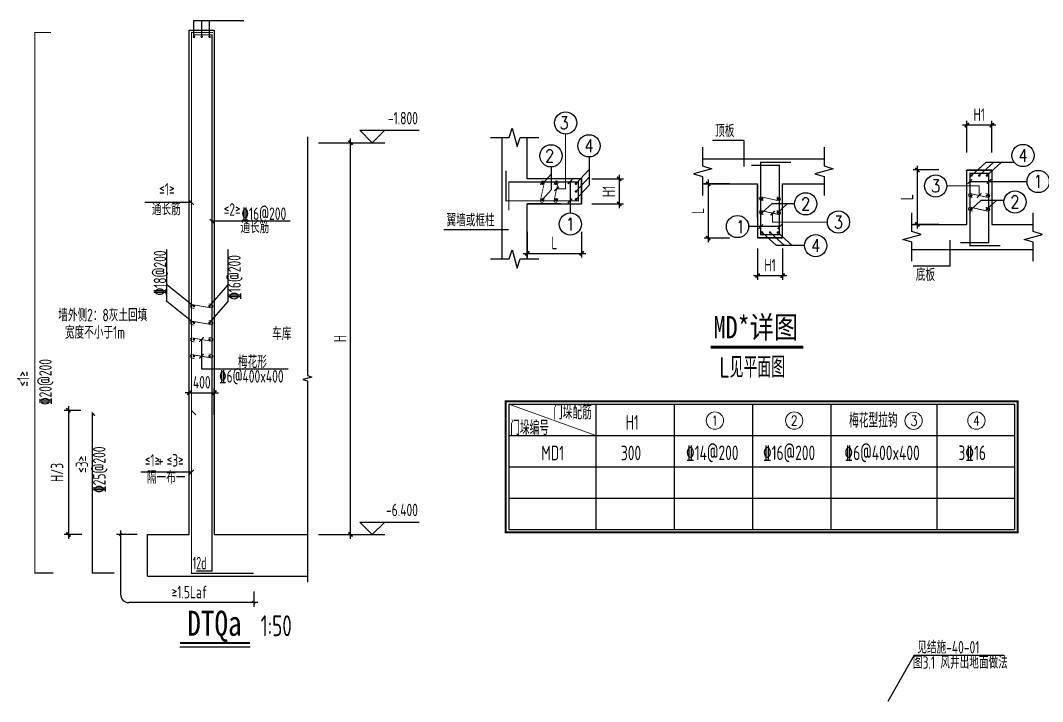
# Model space of a CAD drawing. Extents: x 37906 to 290206, y -18154 to 41246.
# Drawn here: x 95417 to 107683, y -8431 to -260 of the extents above; entities that cross this region are included whole.
import ezdxf
from ezdxf.enums import TextEntityAlignment as Align

# ---------------------------------------------------------------- set-up
doc = ezdxf.new("R2010")
doc.units = 0
doc.header["$LTSCALE"] = 1000
doc.header["$MEASUREMENT"] = 0
doc.linetypes.add('DASH', pattern=[0.35, 0.25, -0.1])
for name, color, linetype, lineweight in [('3E柱编号', 7, 'Continuous', 13), ('G_DIM_IN（内尺寸）', 3, 'Continuous', 13), ('QZTEXT', 2, 'Continuous', 13), ('REINL', 1, 'Continuous', 0), ('表格边线', 105, 'Continuous', 18)]:
    doc.layers.add(name, color=color, linetype=linetype, lineweight=lineweight)
for name, color, linetype in [('AXIS_TEXT', 7, 'Continuous'), ('COLU_DE_NUM', 7, 'Continuous'), ('DETL', 7, 'Continuous'), ('DIM', 3, 'Continuous'), ('DIM_SYMB', 3, 'Continuous'), ('hz', 7, 'Continuous'), ('PUB_DIM', 3, 'Continuous'), ('PUB_TEXT', 7, 'Continuous'), ('REIN', 1, 'Continuous'), ('TAB', 83, 'Continuous'), ('TEXT', 7, 'Continuous'), ('THIN', 7, 'Continuous'), ('WALL', 9, 'Continuous')]:
    doc.layers.add(name, color=color, linetype=linetype)
doc.styles.add('_TCH_AXIS', font='COMPLEX', dxfattribs={"bigfont": 'GBCBIG'})
doc.styles.add('TSSD_Dimension', font='tssdeng.shx', dxfattribs={"width": 0.7, "bigfont": 'hztxt.shx'})
doc.styles.add('TSSD_Label', font='tssdeng2.shx', dxfattribs={"width": 0.7, "bigfont": 'tssdchn.shx'})
doc.styles.add('TSSD_Rein', font='tssdeng2.shx', dxfattribs={"width": 0.7, "bigfont": 'tssdchn.shx'})
doc.styles.add('TYDG_01', font='', dxfattribs={"width": 0.8})
doc.styles.get('TYDG_01').set_extended_font_data('SimSun')
doc.dimstyles.new('TSSD_50_50', dxfattribs={"dimtxt": 150, "dimasz": 50, "dimexe": 50, "dimexo": 125, "dimgap": 50, "dimtad": 1, "dimdec": 0, "dimzin": 0, "dimdsep": 46, "dimtxsty": 'TSSD_Dimension', "dimblk": 'ARCHTICK', "dimblk1": 'ARCHTICK', "dimblk2": 'ARCHTICK', "dimcen": 0, "dimdle": 50, "dimclrt": 7, "dimadec": 0, "dimazin": 0, "dimtfac": 1, "dimtdec": 0, "dimtix": 1, "dimtmove": 2, "dimatfit": 3, "dimfxl": 1, "dimtolj": 1, "dimtzin": 0, "dimarcsym": 0})

# ---------------------------------------------------------------- blocks, each defined once
blk = doc.blocks.new('_ArchTick')
at = {"color": 0, "linetype": 'ByBlock', "const_width": 0.4}
blk.add_lwpolyline([(-0.5, -0.5), (0.5, 0.5)], dxfattribs=at)
blk = doc.blocks.new('*D1327')
at = {"layer": 'Defpoints', "color": 0}
for p in [(97743, -4726), (97443, -5116), (97743, -5116)]:
    blk.add_point(p, dxfattribs=at)
at = {"layer": 'PUB_DIM', "color": 0, "lineweight": -2}
for p, q in [((97443, -4726), (97393, -4726)), ((97443, -4991), (97443, -4676)), ((97443, -4726), (97743, -4726)), ((97743, -4991), (97743, -4676)), ((97743, -4726), (97793, -4726))]:
    blk.add_line(p, q, dxfattribs=at)
at = {"layer": 'PUB_DIM', "color": 0, "lineweight": -2, "xscale": 50, "yscale": 50, "zscale": 50}
blk.add_blockref('_ArchTick', (97443, -4726), dxfattribs=at)
at = {"layer": 'PUB_DIM', "color": 0, "lineweight": -2, "xscale": 50, "yscale": 50, "zscale": 50, "rotation": 180}
blk.add_blockref('_ArchTick', (97743, -4726), dxfattribs=at)
at = {"layer": 'PUB_DIM', "color": 7, "insert": (97593, -4601), "char_height": 150, "attachment_point": 5, "style": 'TSSD_Dimension'}
blk.add_mtext('\\A1;400', dxfattribs=at)
blk = doc.blocks.new('*D1328')
at = {"layer": 'Defpoints', "color": 0}
for p in [(98869, -1727), (99379, -1727), (98869, -6427)]:
    blk.add_point(p, dxfattribs=at)
at = {"layer": 'PUB_DIM', "color": 0, "lineweight": -2}
for p, q in [((99379, -6477), (99379, -1677)), ((98994, -1727), (99429, -1727)), ((98994, -6427), (99429, -6427))]:
    blk.add_line(p, q, dxfattribs=at)
at = {"layer": 'PUB_DIM', "color": 0, "lineweight": -2, "xscale": 50, "yscale": 50, "zscale": 50}
for p, rotation in [((99379, -1727), 90), ((99379, -6427), 270)]:
    blk.add_blockref('_ArchTick', p, dxfattribs=dict(at, rotation=rotation))
at = {"layer": 'PUB_DIM', "color": 7, "insert": (99254, -4077), "char_height": 150, "attachment_point": 5, "rotation": 90, "style": 'TSSD_Dimension'}
blk.add_mtext('\\A1;H', dxfattribs=at)
blk = doc.blocks.new('*D1329')
at = {"layer": 'Defpoints', "color": 0}
for p in [(96268, -4939), (95992, -6427), (96279, -6427)]:
    blk.add_point(p, dxfattribs=at)
at = {"layer": 'DIM', "color": 0, "lineweight": -2}
for p, q in [((95992, -4889), (95992, -6477)), ((96143, -4939), (95942, -4939)), ((96154, -6427), (95942, -6427))]:
    blk.add_line(p, q, dxfattribs=at)
at = {"layer": 'DIM', "color": 0, "lineweight": -2, "xscale": 50, "yscale": 50, "zscale": 50}
for p, rotation in [((95992, -4939), 90), ((95992, -6427), 270)]:
    blk.add_blockref('_ArchTick', p, dxfattribs=dict(at, rotation=rotation))
at = {"layer": 'DIM', "color": 7, "insert": (95856, -5683), "char_height": 150, "attachment_point": 5, "rotation": 90, "style": 'TSSD_Dimension'}
blk.add_mtext('\\A1;H/3', dxfattribs=at)
blk = doc.blocks.new('*D1340')
at = {"layer": 'Defpoints', "color": 0}
for p in [(106182, -2054), (106564, -2054), (106564, -2706)]:
    blk.add_point(p, dxfattribs=at)
at = {"layer": 'DIM', "color": 0, "lineweight": -2}
for p, q in [((106439, -2054), (106132, -2054)), ((106182, -2756), (106182, -2004)), ((106439, -2706), (106132, -2706))]:
    blk.add_line(p, q, dxfattribs=at)
at = {"layer": 'DIM', "color": 0, "lineweight": -2, "xscale": 50, "yscale": 50, "zscale": 50}
for p, rotation in [((106182, -2054), 90), ((106182, -2706), 270)]:
    blk.add_blockref('_ArchTick', p, dxfattribs=dict(at, rotation=rotation))
at = {"layer": 'DIM', "color": 7, "insert": (106057, -2380), "char_height": 150, "attachment_point": 5, "rotation": 90, "style": 'TSSD_Dimension'}
blk.add_mtext('\\A1;L', dxfattribs=at)
blk = doc.blocks.new('*D1341')
at = {"layer": 'Defpoints', "color": 0}
for p in [(106774, -1515), (106774, -1969), (107074, -1969)]:
    blk.add_point(p, dxfattribs=at)
at = {"layer": 'DIM', "color": 0, "lineweight": -2}
for p, q in [((106774, -1844), (106774, -1465)), ((107074, -1844), (107074, -1465)), ((107124, -1515), (106724, -1515))]:
    blk.add_line(p, q, dxfattribs=at)
at = {"layer": 'DIM', "color": 0, "lineweight": -2, "xscale": 50, "yscale": 50, "zscale": 50, "rotation": 180}
blk.add_blockref('_ArchTick', (106774, -1515), dxfattribs=at)
at = {"layer": 'DIM', "color": 0, "lineweight": -2, "xscale": 50, "yscale": 50, "zscale": 50}
blk.add_blockref('_ArchTick', (107074, -1515), dxfattribs=at)
at = {"layer": 'DIM', "color": 7, "insert": (106924, -1390), "char_height": 150, "attachment_point": 5, "style": 'TSSD_Dimension'}
blk.add_mtext('\\A1;H1', dxfattribs=at)
blk = doc.blocks.new('*D1342')
at = {"layer": 'Defpoints', "color": 0, "linetype": 'Continuous'}
for p in [(101499, -2671), (102151, -2671), (102151, -3054)]:
    blk.add_point(p, dxfattribs=at)
at = {"layer": 'PUB_DIM', "color": 0, "linetype": 'Continuous', "lineweight": -2}
for p, q in [((101499, -2796), (101499, -3104)), ((102151, -2796), (102151, -3104)), ((101449, -3054), (102201, -3054))]:
    blk.add_line(p, q, dxfattribs=at)
at = {"layer": 'PUB_DIM', "color": 0, "linetype": 'Continuous', "lineweight": -2, "xscale": 50, "yscale": 50, "zscale": 50, "rotation": 180}
blk.add_blockref('_ArchTick', (101499, -3054), dxfattribs=at)
at = {"layer": 'PUB_DIM', "color": 0, "linetype": 'Continuous', "lineweight": -2, "xscale": 50, "yscale": 50, "zscale": 50}
blk.add_blockref('_ArchTick', (102151, -3054), dxfattribs=at)
at = {"layer": 'PUB_DIM', "color": 7, "linetype": 'Continuous', "insert": (101825, -2929), "char_height": 150, "attachment_point": 5, "style": 'TSSD_Dimension'}
blk.add_mtext('\\A1;L', dxfattribs=at)
blk = doc.blocks.new('*D1343')
at = {"layer": 'Defpoints', "color": 0}
for p in [(102149, -2161), (102149, -2461), (102603, -2461)]:
    blk.add_point(p, dxfattribs=at)
at = {"layer": 'DIM', "color": 0, "lineweight": -2}
for p, q in [((102274, -2161), (102653, -2161)), ((102603, -2111), (102603, -2511)), ((102274, -2461), (102653, -2461))]:
    blk.add_line(p, q, dxfattribs=at)
at = {"layer": 'DIM', "color": 0, "lineweight": -2, "xscale": 50, "yscale": 50, "zscale": 50}
for p, rotation in [((102603, -2161), 90), ((102603, -2461), 270)]:
    blk.add_blockref('_ArchTick', p, dxfattribs=dict(at, rotation=rotation))
at = {"layer": 'DIM', "color": 7, "insert": (102478, -2311), "char_height": 150, "attachment_point": 5, "rotation": 90, "style": 'TSSD_Dimension'}
blk.add_mtext('\\A1;H1', dxfattribs=at)
blk = doc.blocks.new('*D1344')
at = {"layer": 'Defpoints', "color": 0, "linetype": 'Continuous'}
for p in [(104053, -2219), (103671, -2871), (104053, -2871)]:
    blk.add_point(p, dxfattribs=at)
at = {"layer": 'PUB_DIM', "color": 0, "linetype": 'Continuous', "lineweight": -2}
for p, q in [((103671, -2169), (103671, -2921)), ((103928, -2219), (103621, -2219)), ((103928, -2871), (103621, -2871))]:
    blk.add_line(p, q, dxfattribs=at)
at = {"layer": 'PUB_DIM', "color": 0, "linetype": 'Continuous', "lineweight": -2, "xscale": 50, "yscale": 50, "zscale": 50}
for p, rotation in [((103671, -2219), 90), ((103671, -2871), 270)]:
    blk.add_blockref('_ArchTick', p, dxfattribs=dict(at, rotation=rotation))
at = {"layer": 'PUB_DIM', "color": 7, "linetype": 'Continuous', "insert": (103546, -2545), "char_height": 150, "attachment_point": 5, "rotation": 90, "style": 'TSSD_Dimension'}
blk.add_mtext('\\A1;L', dxfattribs=at)
blk = doc.blocks.new('*D1345')
at = {"layer": 'Defpoints', "color": 0}
for p in [(104263, -2869), (104563, -2869), (104263, -3322)]:
    blk.add_point(p, dxfattribs=at)
at = {"layer": 'DIM', "color": 0, "lineweight": -2}
for p, q in [((104263, -2994), (104263, -3372)), ((104563, -2994), (104563, -3372)), ((104613, -3322), (104213, -3322))]:
    blk.add_line(p, q, dxfattribs=at)
at = {"layer": 'DIM', "color": 0, "lineweight": -2, "xscale": 50, "yscale": 50, "zscale": 50, "rotation": 180}
blk.add_blockref('_ArchTick', (104263, -3322), dxfattribs=at)
at = {"layer": 'DIM', "color": 0, "lineweight": -2, "xscale": 50, "yscale": 50, "zscale": 50}
blk.add_blockref('_ArchTick', (104563, -3322), dxfattribs=at)
at = {"layer": 'DIM', "color": 7, "insert": (104413, -3197), "char_height": 150, "attachment_point": 5, "style": 'TSSD_Dimension'}
blk.add_mtext('\\A1;H1', dxfattribs=at)

msp = doc.modelspace()

# ---------------------------------------------------------------- linework, layer by layer
for p, q in [((97499.4, -455.8), (97499.4, -259.9)), ((97499.4, -259.9), (98097.5, -259.9)), ((97592.9, -455.8), (97592.9, -259.9)), ((97686.5, -455.8), (97686.5, -259.9))]:
    msp.add_line(p, q)
at = {"color": 0, "const_width": 15}
for points in [[(102039.2, -2168.7), (101986.2, -2221.7)], [(106837.8, -2165.6), (106784.8, -2218.7)], [(107066.4, -2165.6), (107013.4, -2218.7)], [(101878.5, -2253.6), (101825.5, -2306.6)], [(106948.8, -2333.6), (106895.7, -2386.6)], [(97496.9, -2469.8), (97443.9, -2416.7)], [(102039.2, -2397.3), (101986.2, -2450.4)], [(104417.7, -2598.4), (104470.7, -2545.4)], [(97741.9, -2695.2), (97688.9, -2642.2)], [(104326.9, -2706), (104273.9, -2759.1)], [(104555.5, -2706), (104502.5, -2759.1)], [(97617.1, -4061.6), (97564, -4114.7)], [(97617.1, -4261.6), (97564, -4314.7)], [(97496.9, -5650.8), (97443.9, -5703.8)]]:
    msp.add_lwpolyline(points, dxfattribs=at)
at = {"color": 0, "linetype": 'ByBlock', "const_width": 10}
for points in [[(96600.8, -6445.1), (96636.1, -6409.7)], [(98198.3, -7225.5), (98233.6, -7260.9)]]:
    msp.add_lwpolyline(points, dxfattribs=at)
at = {"const_width": 25}
msp.add_lwpolyline([(98173.2, -7728.6), (97330.7, -7728.6)], dxfattribs=at)
at = {"layer": '3E柱编号'}
for p, q in [((101959.2, -2280.1), (101959.2, -1623.8)), ((101852, -2280.1), (101959.2, -2280.1)), ((106922.3, -2245.6), (106533.6, -2245.6)), ((106922.3, -2360.1), (106922.3, -2245.6)), ((104444.2, -2571.9), (104444.2, -2679.1)), ((104444.2, -2679.1), (105100.4, -2679.1))]:
    msp.add_line(p, q, dxfattribs=at)
at = {"layer": 'DETL'}
for p, q in [((97442.9, -6427.4), (97442.9, -377.4)), ((97442.9, -377.4), (97742.9, -377.4)), ((97742.9, -377.4), (97742.9, -6427.4)), ((96942.9, -6427.4), (97442.9, -6427.4)), ((96942.9, -6927.4), (96942.9, -6427.4)), ((97742.9, -6427.4), (98442.9, -6427.4)), ((98442.9, -6427.4), (98860.6, -6427.4)), ((96942.9, -6927.4), (98860.6, -6927.4))]:
    msp.add_line(p, q, dxfattribs=at)
at = {"layer": 'DIM'}
for p, q in [((96618.5, -6377.4), (96618.5, -7143.2)), ((96817.9, -6427.4), (96568.5, -6427.4)), ((98216, -7110.2), (98216, -7293.2)), ((98266, -7243.2), (96718.5, -7243.2))]:
    msp.add_line(p, q, dxfattribs=at)
for centre in [(101959.2, -1489.1), (102240.9, -1764.1), (101784.9, -1883.6), (107449.2, -1879.7), (107630.2, -2192.1), (106400.2, -2245.6), (104840.6, -2460), (107351.5, -2436.9), (102015.1, -2702.3), (105233.7, -2679.1), (104021.9, -2732.5), (104960.2, -2960.8)]:
    msp.add_circle(centre, 133.3, dxfattribs=at)
msp.add_arc((96718.5, -7143.2), 100, 180, 270, dxfattribs=at)
at = {"layer": 'DIM_SYMB'}
for p, q in [((104099.3, -1700.1), (103720.8, -1700.1)), ((104099.3, -1700.1), (104099.3, -2013.3)), ((101275.3, -2772.4), (100496.3, -2772.4)), ((106575.6, -3207.3), (106575.6, -2894.1)), ((106575.6, -3207.3), (106128.7, -3207.3))]:
    msp.add_line(p, q, dxfattribs=at)
for points in [[(101058.8, -1662.9), (101283.8, -1662.9), (101318.8, -1552.9), (101378.8, -1772.9), (101413.8, -1662.9), (101638.8, -1662.9)], [(103603.6, -1778.6), (103603.6, -2003.6), (103713.6, -2038.6), (103493.6, -2098.6), (103603.6, -2133.6), (103603.6, -2358.6)], [(105061.4, -1778.6), (105061.4, -2003.6), (105171.4, -2038.6), (104951.4, -2098.6), (105061.4, -2133.6), (105061.4, -2358.6)], [(106114.5, -3146.1), (106114.5, -2921.1), (106004.5, -2886.1), (106224.5, -2826.1), (106114.5, -2791.1), (106114.5, -2566.1)], [(107572.3, -3146.1), (107572.3, -2921.1), (107462.3, -2886.1), (107682.3, -2826.1), (107572.3, -2791.1), (107572.3, -2566.1)], [(101058.8, -3120.6), (101283.8, -3120.6), (101318.8, -3010.6), (101378.8, -3230.6), (101413.8, -3120.6), (101638.8, -3120.6)]]:
    msp.add_lwpolyline(points, dxfattribs=at)
at = {"layer": 'DIM_SYMB', "const_width": 35}
msp.add_lwpolyline([(103700.5, -4178.1), (104810.4, -4178.1)], dxfattribs=at)
at = {"layer": 'G_DIM_IN（内尺寸）'}
for centre in [(103750.8, -5060.8), (104702.6, -5060.8), (106135, -5063.1), (106889.9, -5060.8)]:
    msp.add_circle(centre, 103.7, dxfattribs=at)
at = {"layer": 'hz'}
msp.add_lwpolyline([(97330.7, -7773.6), (98173.2, -7773.6)], dxfattribs=at)
at = {"layer": 'QZTEXT', "color": 7}
msp.add_line((101276.3, -4863.2), (102320.5, -5238.7), dxfattribs=at)
at = {"layer": 'REIN', "const_width": 15}
for points in [[(95783.8, -404.9), (95590.1, -404.9), (95590, -6890.1), (95812.4, -6890.1)], [(97727.1, -404.9), (97470.4, -404.9), (97470.4, -6893.4), (98216, -6893.4)], [(97526.8, -6865.9), (97715.4, -6865.9), (97715.4, -432.4), (97499.6, -432.4)], [(104663.9, -1963.2), (104300.4, -1963.2), (104300.4, -2831.1), (104525.4, -2831.1), (104525.4, -1997.6), (104187.5, -1997.6)], [(101243.4, -2060.4), (101243.4, -2423.8), (102111.3, -2423.8), (102111.3, -2198.8), (101277.8, -2198.8), (101277.8, -2536.8)], [(107174.8, -2961.5), (106811.3, -2961.5), (106811.3, -2093.6), (107036.3, -2093.6), (107036.3, -2927.1), (106698.4, -2927.1)], [(96310.5, -5002.3), (96278.7, -4970.5), (96278.7, -6890.1), (96542.1, -6890.1)], [(97523.4, -4992.5), (97470.4, -4939.4), (97470.4, -6893.4), (97909.5, -6893.4)]]:
    msp.add_lwpolyline(points, dxfattribs=at)
at = {"layer": 'REIN', "ltscale": 0.5, "const_width": 15}
for points in [[(97499.4, -463.3, 1), (97499.4, -448.3, 1)], [(97592.9, -463.3, 1), (97592.9, -448.3, 1)], [(97686.5, -463.3, -1), (97686.5, -448.3, -1)], [(101672.7, -2219.1, -1), (101687.7, -2219.1, -1)], [(101837.4, -2219.1, -1), (101852.4, -2219.1, -1)], [(102076.3, -2219.1, -1), (102091.3, -2219.1, -1)], [(106828.9, -2128.5, 1), (106828.9, -2113.5, 1)], [(106923.8, -2128.5, 1), (106923.8, -2113.5, 1)], [(107016.1, -2128.5, 1), (107016.1, -2113.5, 1)], [(102076.3, -2311.3, -1), (102091.3, -2311.3, -1)], [(101672.7, -2406.2, -1), (101687.7, -2406.2, -1)], [(101837.4, -2406.2, -1), (101852.4, -2406.2, -1)], [(102076.3, -2406.2, -1), (102091.3, -2406.2, -1)], [(104318, -2392.5, -1), (104318, -2407.5, -1)], [(104505.2, -2392.5, -1), (104505.2, -2407.5, -1)], [(106828.9, -2367.5, 1), (106828.9, -2352.5, 1)], [(107016.1, -2367.5, 1), (107016.1, -2352.5, 1)], [(104318, -2557.2, -1), (104318, -2572.2, -1)], [(104505.2, -2557.2, -1), (104505.2, -2572.2, -1)], [(106828.9, -2532.2, 1), (106828.9, -2517.2, 1)], [(107016.1, -2532.2, 1), (107016.1, -2517.2, 1)], [(104318, -2796.2, -1), (104318, -2811.2, -1)], [(104412.9, -2796.2, -1), (104412.9, -2811.2, -1)], [(104505.2, -2796.2, -1), (104505.2, -2811.2, -1)], [(97499.4, -3695.2, 1), (97499.4, -3680.2, 1)], [(97685.6, -3695.2, 1), (97685.6, -3680.2, 1)], [(97499.4, -3895.2, 1), (97499.4, -3880.2, 1)], [(97685.6, -3895.2, 1), (97685.6, -3880.2, 1)], [(97499.4, -4095.2, 1), (97499.4, -4080.2, 1)], [(97685.6, -4095.2, 1), (97685.6, -4080.2, 1)], [(97499.4, -4295.2, 1), (97499.4, -4280.2, 1)], [(97685.6, -4295.2, 1), (97685.6, -4280.2, 1)]]:
    msp.add_lwpolyline(points, format="xyb", close=True, dxfattribs=at)
at = {"layer": 'REIN', "linetype": 'DASH', "ltscale": 0.5, "const_width": 10}
for points in [[(101820.5, -2233.7), (101830.1, -2199, -0.9739328), (101868, -2208.3), (101821.5, -2417.5, 1.0267649), (101859.4, -2426.8), (101868.9, -2392.1)], [(104490.6, -2540.4), (104525.3, -2549.9, -0.9739328), (104515.9, -2587.8), (104306.8, -2541.4, 1.0267649), (104297.4, -2579.2), (104332.1, -2588.8)], [(107001.5, -2500.3), (107036.2, -2509.9, -0.9739328), (107026.8, -2547.8), (106817.7, -2501.3, 1.0267649), (106808.3, -2539.2), (106843, -2548.7)], [(97503.8, -3916.6), (97469.1, -3907.1, -0.9739328), (97478.4, -3869.2), (97702.7, -3907.1, 1.0267649), (97712.1, -3869.2), (97677.4, -3859.7)], [(97503.8, -4316.6), (97469.1, -4307.1, -0.9739328), (97478.4, -4269.2), (97702.7, -4307.1, 1.0267649), (97712.1, -4269.2), (97677.3, -4259.7)]]:
    msp.add_lwpolyline(points, format="xyb", dxfattribs=at)
at = {"layer": 'REINL', "const_width": 9}
for points in [[(101655.9, -2233.7), (101665.4, -2199, -0.9739328), (101703.3, -2208.3), (101656.8, -2417.5, 1.0267649), (101694.7, -2426.8), (101704.2, -2392.1)], [(104490.6, -2375.7), (104525.3, -2385.3, -0.9739328), (104515.9, -2423.1), (104306.8, -2376.7, 1.0267649), (104297.4, -2414.6), (104332.1, -2424.1)], [(107001.5, -2335.7), (107036.2, -2345.2, -0.9739328), (107026.8, -2383.1), (106817.7, -2336.6, 1.0267649), (106808.3, -2374.5), (106843, -2384)], [(97503.8, -3716.6), (97469.1, -3707.1, -0.9739328), (97478.4, -3669.2), (97702.7, -3707.1, 1.0267649), (97712.1, -3669.2), (97677.4, -3659.7)], [(97503.8, -4116.6), (97469.1, -4107.1, -0.9739328), (97478.4, -4069.2), (97702.7, -4107.1, 1.0267649), (97712.1, -4069.2), (97677.4, -4059.7)]]:
    msp.add_lwpolyline(points, format="xyb", dxfattribs=at)
at = {"layer": 'TAB'}
for p, q in [((101276.3, -4863.2), (101276.3, -6365)), ((101276.3, -4863.2), (107348.1, -4863.2)), ((101276.3, -4863.2), (107348.1, -4863.2)), ((102320.5, -4863.2), (102320.5, -6365)), ((103261.5, -4863.2), (103261.5, -6365)), ((104202.4, -4863.2), (104202.4, -6365)), ((105143.4, -4863.2), (105143.4, -6365)), ((106414.5, -4863.2), (106414.5, -6365)), ((107348.1, -4863.2), (107348.1, -6365)), ((101276.3, -5238.7), (107348.1, -5238.7)), ((101276.3, -5614.1), (107348.1, -5614.1)), ((101276.3, -5989.5), (107348.1, -5989.5)), ((101276.3, -6365), (107348.1, -6365)), ((101276.3, -6365), (107348.1, -6365)), ((101276.3, -6365), (107348.1, -6365)), ((101276.3, -6365), (107348.1, -6365)), ((101276.3, -6365), (107348.1, -6365)), ((101276.3, -6365), (107348.1, -6365)), ((101276.3, -6365), (107348.1, -6365))]:
    msp.add_line(p, q, dxfattribs=at)
at = {"layer": 'TEXT', "ltscale": 99}
for p, q in [((102240.9, -1897.4), (102240.9, -2234.6)), ((101784.9, -2018.4), (101784.9, -2291.8)), ((107337.7, -1963.9), (107000.5, -1963.9)), ((102012.7, -2195.2), (102012.7, -2569)), ((106811.3, -2192.1), (107496.9, -2192.1)), ((107216.7, -2420), (106943.3, -2420)), ((104705.8, -2460), (104432.4, -2460)), ((104529, -2732.5), (104155.3, -2732.5)), ((104826.8, -2960.8), (104489.6, -2960.8))]:
    msp.add_line(p, q, dxfattribs=at)
at = {"layer": 'TEXT'}
for p, q in [((102083.8, -2219.1), (102240.9, -2047.5)), ((106828.9, -2121), (107000.5, -1963.9)), ((106923.8, -2121), (107095.4, -1963.9)), ((107016.1, -2121), (107187.6, -1963.9)), ((101680.2, -2219.1), (101784.9, -2104.7)), ((102083.8, -2311.3), (102240.9, -2139.8)), ((101680.2, -2406.2), (101784.9, -2291.8)), ((102083.8, -2406.2), (102240.9, -2234.6)), ((97470.4, -2443.3), (96910.8, -2443.3)), ((106828.9, -2524.7), (106943.3, -2420)), ((107016.1, -2524.7), (107130.4, -2420)), ((104318, -2564.7), (104432.4, -2460)), ((104505.2, -2564.7), (104619.5, -2460)), ((98653.3, -2668.7), (97715.4, -2668.7)), ((104318, -2803.7), (104489.6, -2960.8)), ((104412.9, -2803.7), (104584.5, -2960.8)), ((104505.2, -2803.7), (104676.7, -2960.8)), ((97174.9, -3632.5), (97174.9, -3007.4)), ((97911.1, -3632.5), (97911.1, -3007.4)), ((97495.5, -3687.7), (97174.9, -3432.5)), ((97685.6, -3687.7), (97911.1, -3432.5)), ((97495.5, -3887.7), (97174.9, -3632.5)), ((97685.6, -3887.7), (97911.1, -3632.5)), ((97590.6, -4088.2), (97590.6, -4441.3)), ((97590.6, -4441.3), (98628.8, -4441.3)), ((97470.4, -5677.3), (96862.6, -5677.3))]:
    msp.add_line(p, q, dxfattribs=at)
at = {"layer": 'TEXT', "color": 4}
for q in [(105827.9, -8430.9), (107220.1, -7874.2)]:
    msp.add_line((106143.5, -7874.2), q, dxfattribs=at)
at = {"layer": 'THIN'}
for p, q in [((99638.6, -1727.4), (99488.6, -1577.4)), ((99488.6, -1577.4), (99788.6, -1577.4)), ((99638.6, -1727.4), (99788.6, -1577.4)), ((99788.6, -1577.4), (100202, -1577.4)), ((99394.3, -1727.4), (99788.6, -1727.4)), ((99638.6, -6427.4), (99488.6, -6277.4)), ((99488.6, -6277.4), (99788.6, -6277.4)), ((99638.6, -6427.4), (99788.6, -6277.4)), ((99788.6, -6277.4), (100202, -6277.4)), ((99394.3, -6427.4), (99788.6, -6427.4))]:
    msp.add_line(p, q, dxfattribs=at)
msp.add_lwpolyline([(98860.6, -1657.4), (98860.6, -4519.9), (98915.6, -4537.4), (98805.6, -4567.4), (98860.6, -4584.9), (98860.6, -6997.4)], dxfattribs=at)
at = {"layer": 'WALL', "ltscale": 80}
for p, q in [((101198.8, -3120.6), (101198.8, -1662.9)), ((101498.8, -2161.3), (101498.8, -1662.9)), ((103603.6, -1918.6), (105061.4, -1918.6)), ((106773.8, -2056.1), (107073.8, -2056.1)), ((106773.8, -2706.1), (106773.8, -2056.1)), ((107073.8, -2056.1), (106773.8, -2056.1)), ((107073.8, -2056.1), (107073.8, -2706.1)), ((102148.8, -2161.3), (101498.8, -2161.3)), ((102148.8, -2461.3), (102148.8, -2161.3)), ((102148.8, -2161.3), (102148.8, -2461.3)), ((103603.6, -2218.6), (104262.9, -2218.6)), ((104262.9, -2218.6), (104262.9, -2868.6)), ((104262.9, -2618.6), (104262.9, -2218.6)), ((104562.9, -2868.6), (104562.9, -2218.6)), ((104562.9, -2218.6), (105061.4, -2218.6)), ((101498.8, -2461.3), (102148.8, -2461.3)), ((101498.8, -3120.6), (101498.8, -2461.3)), ((101898.8, -2461.3), (101498.8, -2461.3)), ((106114.5, -2706.1), (106773.8, -2706.1)), ((107073.8, -2706.1), (107572.3, -2706.1)), ((104262.9, -2868.6), (104562.9, -2868.6)), ((104562.9, -2868.6), (104262.9, -2868.6)), ((106114.5, -3006.1), (107572.3, -3006.1))]:
    msp.add_line(p, q, dxfattribs=at)
at = {"layer": '表格边线'}
msp.add_line((101276.3, -6365), (107348.1, -6365), dxfattribs=at)
at = {"layer": '表格边线', "const_width": 23.3}
msp.add_lwpolyline([(107383.1, -4828.2), (101241.3, -4828.2), (101241.3, -6400), (107383.1, -6400)], close=True, dxfattribs=at)

# ---------------------------------------------------------------- texts
at = {"layer": 'AXIS_TEXT', "style": '_TCH_AXIS'}
for s, width, p, p2 in [('3', 1.064702, (101888.2, -1565.2), (101996.3, -1565.2)), ('4', 0.931614, (102186.9, -1840.2), (102294.9, -1840.2)), ('2', 1.064702, (101713.9, -1959.8), (101821.9, -1959.8)), ('4', 0.931614, (107395.2, -1955.8), (107503.2, -1955.8)), ('3', 1.064702, (106346.2, -2321.7), (106454.3, -2321.7)), ('1', 1.656203, (107576.2, -2268.3), (107684.2, -2268.3)), ('2', 1.064702, (104786.6, -2536.1), (104894.6, -2536.1)), ('2', 1.064702, (107297.5, -2513), (107405.5, -2513)), ('1', 1.656203, (101961.1, -2778.4), (102069.2, -2778.4)), ('1', 1.656203, (104003.9, -2811.1), (104112, -2811.1)), ('3', 1.064702, (105179.7, -2755.2), (105287.8, -2755.2)), ('4', 0.931614, (104906.1, -3036.9), (105014.2, -3036.9))]:
    msp.add_text(s, height=152.2, dxfattribs=dict(at, width=width)).set_placement(p, p2, align=Align.FIT)
at = {"layer": 'AXIS_TEXT', "lineweight": 15, "style": '_TCH_AXIS'}
for s, width, p, p2 in [('1', 1.656203, (103708.7, -5120), (103792.8, -5120)), ('2', 1.064702, (104660.6, -5120), (104744.6, -5120)), ('3', 1.064702, (106099.1, -5122.3), (106183.2, -5122.3)), ('4', 0.931614, (106847.9, -5120), (106931.9, -5120))]:
    msp.add_text(s, height=118.4, dxfattribs=dict(at, width=width)).set_placement(p, p2, align=Align.FIT)
at = {"layer": 'COLU_DE_NUM', "style": 'TSSD_Label', "width": 0.7}
msp.add_text('1:50', height=250, dxfattribs=at).set_placement((98300, -7646.7))
at = {"layer": 'PUB_TEXT', "style": 'TYDG_01', "width": 0.8}
for s, height, p in [('MD*详图', 265.82, (103735.2, -4072.6)), ('DTQa', 300, (97419.4, -7641.4))]:
    msp.add_text(s, height=height, dxfattribs=at).set_placement(p)
at = {"layer": 'QZTEXT', "color": 7, "lineweight": 15, "style": 'TSSD_Rein', "width": 0.7}
for s, p in [('门垛配筋', (101808.2, -5046.2)), ('H1', (102678.9, -5169.5)), ('梅花型拉钩', (105361.7, -5144.8)), ('门垛编号', (101294.9, -5234.1))]:
    msp.add_text(s, height=175, dxfattribs=at).set_placement(p)
at = {"layer": 'QZTEXT', "color": 1, "lineweight": 15, "style": 'TSSD_Rein', "width": 0.7}
for s, p in [('MD1', (101668, -5536.4)), ('300', (102623.5, -5536.4)), ('%%13214@200', (103404.2, -5534.3)), ('\x8416@200', (104327.7, -5534.3)), ('\x846@400x400', (105305.6, -5534.3)), ('3\x8416', (106673.8, -5534.3))]:
    msp.add_text(s, height=175, dxfattribs=at).set_placement(p)
at = {"layer": 'TEXT', "ltscale": 99, "style": 'TSSD_Label', "width": 0.7}
for s, rotation, p in [('顶板', 0.00001, (103754.5, -1659)), ('翼墙或框柱', 0.00001, (100530, -2731.3)), ('底板', 359.99999, (106162.3, -3386))]:
    msp.add_text(s, height=150, rotation=rotation, dxfattribs=at).set_placement(p)
at = {"layer": 'TEXT', "lineweight": 15, "style": 'TSSD_Label', "width": 0.7}
for s, p in [('\x921\x93', (97081.6, -2405.2)), ('通长筋', (96994.1, -2642)), ('\x922\x93', (97855.1, -2648.4)), ('通长筋', (98056.4, -2858)), ('\x921\x93', (96908.8, -5657)), ('+', (97066, -5657)), ('\x923\x93', (97170.6, -5657)), ('隔一布一', (96934.4, -5861.4))]:
    msp.add_text(s, height=150, dxfattribs=at).set_placement(p, align=Align.BOTTOM_LEFT)
at = {"layer": 'TEXT', "lineweight": 15, "ltscale": 100, "style": 'TSSD_Label'}
for s, width, p in [('%%13216@200', 0.7, (98069.7, -2653.3)), ('梅花形', 0.7, (98027.6, -4430.8)), ('\x846@400x400', 0.7, (97800.6, -4604.4)), ('12d', 0.6, (97484.2, -6845))]:
    msp.add_text(s, height=150, dxfattribs=dict(at, width=width)).set_placement(p)
at = {"layer": 'TEXT', "lineweight": 15, "ltscale": 100, "style": 'TSSD_Label', "width": 0.7}
for s, p in [('%%13218@200', (97167.2, -3559)), ('\x8416@200', (98060.1, -3611.3)), ('\x921\x93', (95525.9, -4652.7)), ('\x923\x93', (96229.2, -5689.2))]:
    msp.add_text(s, height=150, rotation=90, dxfattribs=at).set_placement(p)
at = {"layer": 'TEXT', "style": 'TSSD_Label', "width": 0.7}
for s, p in [('墙外侧2：8灰土回填', (95871.1, -3914.6)), ('宽度不小于1m', (95951.2, -4122.4))]:
    msp.add_text(s, height=150, dxfattribs=at).set_placement(p, align=Align.BOTTOM_LEFT)
for s, height, p in [('车库', 150, (98437.8, -4093.5)), ('L见平面图', 250, (103807.8, -4545.8))]:
    msp.add_text(s, height=height, dxfattribs=at).set_placement(p)
for s, p in [('%%13220@200', (95791.6, -4873.1)), ('%%13225@200', (96438, -5926.4))]:
    msp.add_text(s, height=150, rotation=90, dxfattribs=at).set_placement(p)
at = {"layer": 'TEXT', "color": 4, "ltscale": 100, "style": 'TSSD_Rein', "width": 0.7}
for s, p in [('见结施-40-01', (106179.8, -7855.1)), ('图3.1 风井出地面做法', (106127.8, -8037))]:
    msp.add_text(s, height=150, dxfattribs=at).set_placement(p)
at = {"layer": 'TEXT', "lineweight": 15, "insert": (97444.9, -7117.8), "char_height": 150, "attachment_point": 5, "style": 'TSSD_Label'}
msp.add_mtext('≥1.5Laf', dxfattribs=at)
at = {"layer": 'THIN', "style": 'TSSD_Label', "width": 0.7}
for s, p in [('-1.800', (100187.1, -1552.4)), ('-6.400', (100187.1, -6252.4))]:
    msp.add_text(s, height=150, dxfattribs=at).set_placement(p, align=Align.BOTTOM_RIGHT)

# ---------------------------------------------------------------- dimensions: what is measured, and where the dimension line sits
at = {"layer": 'DIM'}
for base, p1, p2, picture, middle in [((106773.8, -1514.9), (107073.8, -1968.6), (106773.8, -1968.6), '*D1341', (106923.8, -1389.9)), ((104262.9, -3322.4), (104562.9, -2868.6), (104262.9, -2868.6), '*D1345', (104412.9, -3197.4))]:
    dim = msp.add_linear_dim(base=base, p1=p1, p2=p2, text='H1', dimstyle='TSSD_50_50', dxfattribs=at)
    dim.commit()
    dim.dimension.update_dxf_attribs({"geometry": picture, "text_midpoint": middle, "dimtype": 160})
for base, p1, p2, text, picture, middle in [((106181.6, -2053.9), (106563.8, -2706.1), (106563.8, -2053.9), 'L', '*D1340', (106056.6, -2380)), ((102602.6, -2461.3), (102148.8, -2161.3), (102148.8, -2461.3), 'H1', '*D1343', (102477.6, -2311.3)), ((95992.4, -6427.4), (96267.7, -4939.4), (96278.7, -6427.4), 'H/3', '*D1329', (95856.2, -5683.4))]:
    dim = msp.add_linear_dim(base=base, p1=p1, p2=p2, angle=90, text=text, dimstyle='TSSD_50_50', dxfattribs=at)
    dim.commit()
    dim.dimension.update_dxf_attribs({"geometry": picture, "text_midpoint": middle, "dimtype": 160})
at = {"layer": 'PUB_DIM'}
dim = msp.add_linear_dim(base=(99379.5, -1727.4), p1=(98868.8, -6427.4), p2=(98868.8, -1727.4), angle=90, text='H', dimstyle='TSSD_50_50', dxfattribs=at)
dim.commit()
dim.dimension.update_dxf_attribs({"geometry": '*D1328', "text_midpoint": (99254.5, -4077.4)})
at = {"layer": 'PUB_DIM', "linetype": 'Continuous'}
dim = msp.add_linear_dim(base=(103670.7, -2870.8), p1=(104052.9, -2218.6), p2=(104052.9, -2870.8), angle=270, text='L', dimstyle='TSSD_50_50', dxfattribs=at)
dim.commit()
dim.dimension.update_dxf_attribs({"geometry": '*D1344', "text_midpoint": (103545.7, -2544.7), "dimtype": 160})
dim = msp.add_linear_dim(base=(102150.9, -3053.6), p1=(101498.8, -2671.3), p2=(102150.9, -2671.3), text='L', dimstyle='TSSD_50_50', dxfattribs=at)
dim.commit()
dim.dimension.update_dxf_attribs({"geometry": '*D1342', "text_midpoint": (101824.8, -2928.6), "dimtype": 160})
at = {"layer": 'PUB_DIM'}
dim = msp.add_linear_dim(base=(97742.9, -4726.2), p1=(97442.9, -5116.4), p2=(97742.9, -5116.4), text='400', dimstyle='TSSD_50_50', dxfattribs=at)
dim.commit()
dim.dimension.update_dxf_attribs({"geometry": '*D1327', "text_midpoint": (97592.9, -4601.2)})

doc.saveas('drawing.dxf')
